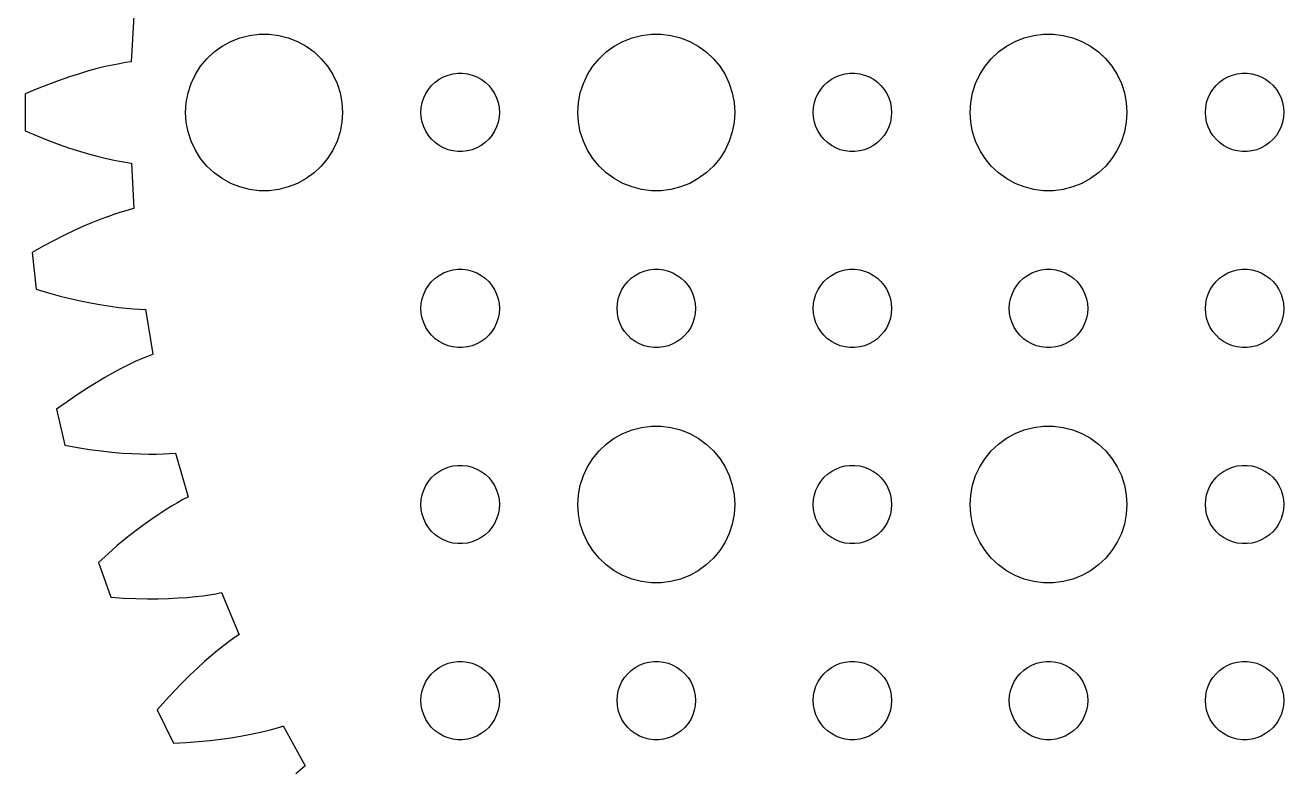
# Model space of a CAD drawing. Header units: metres. Extents: x -54 to 54, y 56 to 274.
# Drawn here: x -54.14 to -6, y 194.77 to 223.34 of the extents above; entities that cross this region are included whole.
import ezdxf

# ---------------------------------------------------------------- set-up
doc = ezdxf.new("R2010")
doc.units = ezdxf.units.M

msp = doc.modelspace()

# ---------------------------------------------------------------- linework, layer by layer
for p, q in [((-49.9756, 223.681), (-50.0776, 221.938)), ((-45.927, 222.853), (-45.5621, 222.947)), ((-45.5621, 222.947), (-45.1884, 222.994)), ((-45.1884, 222.994), (-44.8116, 222.994)), ((-44.8116, 222.994), (-44.4379, 222.947)), ((-44.4379, 222.947), (-44.0729, 222.853)), ((-30.927, 222.853), (-30.5621, 222.947)), ((-30.5621, 222.947), (-30.1884, 222.994)), ((-30.1884, 222.994), (-29.8116, 222.994)), ((-29.8116, 222.994), (-29.4379, 222.947)), ((-29.4379, 222.947), (-29.0729, 222.853)), ((-15.927, 222.853), (-15.5621, 222.947)), ((-15.5621, 222.947), (-15.1884, 222.994)), ((-15.1884, 222.994), (-14.8116, 222.994)), ((-14.8116, 222.994), (-14.4379, 222.947)), ((-14.4379, 222.947), (-14.0729, 222.853)), ((-46.9123, 222.312), (-46.6075, 222.533)), ((-46.6075, 222.533), (-46.2773, 222.714)), ((-46.2773, 222.714), (-45.927, 222.853)), ((-44.0729, 222.853), (-43.7227, 222.714)), ((-43.7227, 222.714), (-43.3925, 222.533)), ((-43.3925, 222.533), (-43.0877, 222.312)), ((-31.9123, 222.312), (-31.6075, 222.533)), ((-31.6075, 222.533), (-31.2773, 222.714)), ((-31.2773, 222.714), (-30.927, 222.853)), ((-29.0729, 222.853), (-28.7227, 222.714)), ((-28.7227, 222.714), (-28.3925, 222.533)), ((-28.3925, 222.533), (-28.0877, 222.312)), ((-16.9123, 222.312), (-16.6075, 222.533)), ((-16.6075, 222.533), (-16.2773, 222.714)), ((-16.2773, 222.714), (-15.927, 222.853)), ((-14.0729, 222.853), (-13.7227, 222.714)), ((-13.7227, 222.714), (-13.3925, 222.533)), ((-13.3925, 222.533), (-13.0877, 222.312)), ((-50.0875, 221.938), (-50.2991, 221.906)), ((-50.0776, 221.938), (-50.0875, 221.938)), ((-47.427, 221.763), (-47.1869, 222.054)), ((-47.1869, 222.054), (-46.9123, 222.312)), ((-43.0877, 222.312), (-42.8131, 222.054)), ((-42.8131, 222.054), (-42.5729, 221.763)), ((-32.427, 221.763), (-32.1869, 222.054)), ((-32.1869, 222.054), (-31.9123, 222.312)), ((-28.0877, 222.312), (-27.8131, 222.054)), ((-27.8131, 222.054), (-27.5729, 221.763)), ((-17.427, 221.763), (-17.1869, 222.054)), ((-17.1869, 222.054), (-16.9123, 222.312)), ((-13.0877, 222.312), (-12.8131, 222.054)), ((-12.8131, 222.054), (-12.5729, 221.763)), ((-52.0651, 221.482), (-52.4383, 221.362)), ((-51.7136, 221.585), (-52.0651, 221.482)), ((-51.3844, 221.674), (-51.7136, 221.585)), ((-51.0779, 221.75), (-51.3844, 221.674)), ((-50.7946, 221.813), (-51.0779, 221.75)), ((-50.5349, 221.864), (-50.7946, 221.813)), ((-50.2991, 221.906), (-50.5349, 221.864)), ((-47.7893, 221.104), (-47.6289, 221.445)), ((-47.6289, 221.445), (-47.427, 221.763)), ((-42.5729, 221.763), (-42.3711, 221.445)), ((-42.3711, 221.445), (-42.2107, 221.104)), ((-37.9635, 221.427), (-37.7811, 221.473)), ((-37.7811, 221.473), (-37.5942, 221.497)), ((-37.5942, 221.497), (-37.4058, 221.497)), ((-37.4058, 221.497), (-37.2189, 221.473)), ((-37.2189, 221.473), (-37.0365, 221.427)), ((-32.7893, 221.104), (-32.6289, 221.445)), ((-32.6289, 221.445), (-32.427, 221.763)), ((-27.5729, 221.763), (-27.3711, 221.445)), ((-27.3711, 221.445), (-27.2107, 221.104)), ((-22.9635, 221.427), (-22.7811, 221.473)), ((-22.7811, 221.473), (-22.5942, 221.497)), ((-22.5942, 221.497), (-22.4058, 221.497)), ((-22.4058, 221.497), (-22.2189, 221.473)), ((-22.2189, 221.473), (-22.0365, 221.427)), ((-17.7893, 221.104), (-17.6289, 221.445)), ((-17.6289, 221.445), (-17.427, 221.763)), ((-12.5729, 221.763), (-12.3711, 221.445)), ((-12.3711, 221.445), (-12.2107, 221.104)), ((-7.96352, 221.427), (-7.78107, 221.473)), ((-7.78107, 221.473), (-7.59418, 221.497)), ((-7.59418, 221.497), (-7.40581, 221.497)), ((-7.40581, 221.497), (-7.21892, 221.473)), ((-7.21892, 221.473), (-7.03647, 221.427)), ((-53.2478, 221.072), (-53.6829, 220.9)), ((-52.8327, 221.226), (-53.2478, 221.072)), ((-52.4383, 221.362), (-52.8327, 221.226)), ((-47.9057, 220.746), (-47.7893, 221.104)), ((-42.2107, 221.104), (-42.0942, 220.746)), ((-38.7135, 220.882), (-38.5934, 221.027)), ((-38.5934, 221.027), (-38.4561, 221.156)), ((-38.4561, 221.156), (-38.3037, 221.266)), ((-38.3037, 221.266), (-38.1387, 221.357)), ((-38.1387, 221.357), (-37.9635, 221.427)), ((-37.0365, 221.427), (-36.8613, 221.357)), ((-36.8613, 221.357), (-36.6963, 221.266)), ((-36.6963, 221.266), (-36.5439, 221.156)), ((-36.5439, 221.156), (-36.4065, 221.027)), ((-36.4065, 221.027), (-36.2865, 220.882)), ((-32.9057, 220.746), (-32.7893, 221.104)), ((-27.2107, 221.104), (-27.0942, 220.746)), ((-23.7135, 220.882), (-23.5934, 221.027)), ((-23.5934, 221.027), (-23.4561, 221.156)), ((-23.4561, 221.156), (-23.3037, 221.266)), ((-23.3037, 221.266), (-23.1387, 221.357)), ((-23.1387, 221.357), (-22.9635, 221.427)), ((-22.0365, 221.427), (-21.8613, 221.357)), ((-21.8613, 221.357), (-21.6963, 221.266)), ((-21.6963, 221.266), (-21.5439, 221.156)), ((-21.5439, 221.156), (-21.4065, 221.027)), ((-21.4065, 221.027), (-21.2865, 220.882)), ((-17.9057, 220.746), (-17.7893, 221.104)), ((-12.2107, 221.104), (-12.0942, 220.746)), ((-8.71352, 220.882), (-8.59344, 221.027)), ((-8.59344, 221.027), (-8.45613, 221.156)), ((-8.45613, 221.156), (-8.30373, 221.266)), ((-8.30373, 221.266), (-8.13866, 221.357)), ((-8.13866, 221.357), (-7.96352, 221.427)), ((-7.03647, 221.427), (-6.86133, 221.357)), ((-6.86133, 221.357), (-6.69626, 221.266)), ((-6.69626, 221.266), (-6.54385, 221.156)), ((-6.54385, 221.156), (-6.40654, 221.027)), ((-6.40654, 221.027), (-6.28647, 220.882)), ((-53.6829, 220.9), (-54.1374, 220.707)), ((-54.1374, 220.707), (-54.1374, 219.293)), ((-47.9763, 220.376), (-47.9057, 220.746)), ((-42.0942, 220.746), (-42.0237, 220.376)), ((-38.9529, 220.373), (-38.8947, 220.552)), ((-38.8947, 220.552), (-38.8145, 220.723)), ((-38.8145, 220.723), (-38.7135, 220.882)), ((-36.2865, 220.882), (-36.1855, 220.723)), ((-36.1855, 220.723), (-36.1053, 220.552)), ((-36.1053, 220.552), (-36.0471, 220.373)), ((-32.9763, 220.376), (-32.9057, 220.746)), ((-27.0942, 220.746), (-27.0237, 220.376)), ((-23.9529, 220.373), (-23.8947, 220.552)), ((-23.8947, 220.552), (-23.8145, 220.723)), ((-23.8145, 220.723), (-23.7135, 220.882)), ((-21.2865, 220.882), (-21.1855, 220.723)), ((-21.1855, 220.723), (-21.1053, 220.552)), ((-21.1053, 220.552), (-21.0471, 220.373)), ((-17.9763, 220.376), (-17.9057, 220.746)), ((-12.0942, 220.746), (-12.0237, 220.376)), ((-8.95287, 220.373), (-8.89465, 220.552)), ((-8.89465, 220.552), (-8.81445, 220.723)), ((-8.81445, 220.723), (-8.71352, 220.882)), ((-6.28647, 220.882), (-6.18553, 220.723)), ((-6.18553, 220.723), (-6.10533, 220.552)), ((-6.10533, 220.552), (-6.04712, 220.373)), ((-48, 220), (-47.9763, 220.376)), ((-47.9763, 219.624), (-48, 220)), ((-42.0237, 220.376), (-42, 220)), ((-42, 220), (-42.0237, 219.624)), ((-39, 220), (-38.9882, 220.188)), ((-38.9882, 219.812), (-39, 220)), ((-38.9882, 220.188), (-38.9529, 220.373)), ((-36.0471, 220.373), (-36.0118, 220.188)), ((-36.0118, 220.188), (-36, 220)), ((-36, 220), (-36.0118, 219.812)), ((-33, 220), (-32.9763, 220.376)), ((-32.9763, 219.624), (-33, 220)), ((-27.0237, 220.376), (-27, 220)), ((-27, 220), (-27.0237, 219.624)), ((-24, 220), (-23.9882, 220.188)), ((-23.9882, 219.812), (-24, 220)), ((-23.9882, 220.188), (-23.9529, 220.373)), ((-21.0471, 220.373), (-21.0118, 220.188)), ((-21.0118, 220.188), (-21, 220)), ((-21, 220), (-21.0118, 219.812)), ((-18, 220), (-17.9763, 220.376)), ((-17.9763, 219.624), (-18, 220)), ((-12.0237, 220.376), (-12, 220)), ((-12, 220), (-12.0237, 219.624)), ((-9, 220), (-8.98816, 220.188)), ((-8.98816, 219.812), (-9, 220)), ((-8.98816, 220.188), (-8.95287, 220.373)), ((-6.04712, 220.373), (-6.01183, 220.188)), ((-6.01183, 220.188), (-6, 220)), ((-6, 220), (-6.01183, 219.812)), ((-47.9057, 219.254), (-47.9763, 219.624)), ((-42.0237, 219.624), (-42.0942, 219.254)), ((-38.9529, 219.627), (-38.9882, 219.812)), ((-38.8947, 219.448), (-38.9529, 219.627)), ((-36.0471, 219.627), (-36.1053, 219.448)), ((-36.0118, 219.812), (-36.0471, 219.627)), ((-32.9057, 219.254), (-32.9763, 219.624)), ((-27.0237, 219.624), (-27.0942, 219.254)), ((-23.9529, 219.627), (-23.9882, 219.812)), ((-23.8947, 219.448), (-23.9529, 219.627)), ((-21.0471, 219.627), (-21.1053, 219.448)), ((-21.0118, 219.812), (-21.0471, 219.627)), ((-17.9057, 219.254), (-17.9763, 219.624)), ((-12.0237, 219.624), (-12.0942, 219.254)), ((-8.95287, 219.627), (-8.98816, 219.812)), ((-8.89465, 219.448), (-8.95287, 219.627)), ((-6.04712, 219.627), (-6.10533, 219.448)), ((-6.01183, 219.812), (-6.04712, 219.627)), ((-54.1374, 219.293), (-53.6829, 219.1)), ((-53.6829, 219.1), (-53.2478, 218.928)), ((-47.7893, 218.896), (-47.9057, 219.254)), ((-42.0942, 219.254), (-42.2107, 218.896)), ((-38.8145, 219.277), (-38.8947, 219.448)), ((-38.7135, 219.118), (-38.8145, 219.277)), ((-38.5934, 218.973), (-38.7135, 219.118)), ((-36.2865, 219.118), (-36.4065, 218.973)), ((-36.1855, 219.277), (-36.2865, 219.118)), ((-36.1053, 219.448), (-36.1855, 219.277)), ((-32.7893, 218.896), (-32.9057, 219.254)), ((-27.0942, 219.254), (-27.2107, 218.896)), ((-23.8145, 219.277), (-23.8947, 219.448)), ((-23.7135, 219.118), (-23.8145, 219.277)), ((-23.5934, 218.973), (-23.7135, 219.118)), ((-21.2865, 219.118), (-21.4065, 218.973)), ((-21.1855, 219.277), (-21.2865, 219.118)), ((-21.1053, 219.448), (-21.1855, 219.277)), ((-17.7893, 218.896), (-17.9057, 219.254)), ((-12.0942, 219.254), (-12.2107, 218.896)), ((-8.81445, 219.277), (-8.89465, 219.448)), ((-8.71352, 219.118), (-8.81445, 219.277)), ((-8.59344, 218.973), (-8.71352, 219.118)), ((-6.28647, 219.118), (-6.40654, 218.973)), ((-6.18553, 219.277), (-6.28647, 219.118)), ((-6.10533, 219.448), (-6.18553, 219.277)), ((-53.2478, 218.928), (-52.8327, 218.774)), ((-52.8327, 218.774), (-52.4383, 218.638)), ((-52.4383, 218.638), (-52.0651, 218.518)), ((-47.6289, 218.555), (-47.7893, 218.896)), ((-47.427, 218.237), (-47.6289, 218.555)), ((-42.3711, 218.555), (-42.5729, 218.237)), ((-42.2107, 218.896), (-42.3711, 218.555)), ((-38.4561, 218.844), (-38.5934, 218.973)), ((-38.3037, 218.734), (-38.4561, 218.844)), ((-38.1387, 218.643), (-38.3037, 218.734)), ((-37.9635, 218.573), (-38.1387, 218.643)), ((-37.7811, 218.527), (-37.9635, 218.573)), ((-37.0365, 218.573), (-37.2189, 218.527)), ((-36.8613, 218.643), (-37.0365, 218.573)), ((-36.6963, 218.734), (-36.8613, 218.643)), ((-36.5439, 218.844), (-36.6963, 218.734)), ((-36.4065, 218.973), (-36.5439, 218.844)), ((-32.6289, 218.555), (-32.7893, 218.896)), ((-32.427, 218.237), (-32.6289, 218.555)), ((-27.3711, 218.555), (-27.5729, 218.237)), ((-27.2107, 218.896), (-27.3711, 218.555)), ((-23.4561, 218.844), (-23.5934, 218.973)), ((-23.3037, 218.734), (-23.4561, 218.844)), ((-23.1387, 218.643), (-23.3037, 218.734)), ((-22.9635, 218.573), (-23.1387, 218.643)), ((-22.7811, 218.527), (-22.9635, 218.573)), ((-22.0365, 218.573), (-22.2189, 218.527)), ((-21.8613, 218.643), (-22.0365, 218.573)), ((-21.6963, 218.734), (-21.8613, 218.643)), ((-21.5439, 218.844), (-21.6963, 218.734)), ((-21.4065, 218.973), (-21.5439, 218.844)), ((-17.6289, 218.555), (-17.7893, 218.896)), ((-17.427, 218.237), (-17.6289, 218.555)), ((-12.3711, 218.555), (-12.5729, 218.237)), ((-12.2107, 218.896), (-12.3711, 218.555)), ((-8.45613, 218.844), (-8.59344, 218.973)), ((-8.30373, 218.734), (-8.45613, 218.844)), ((-8.13866, 218.643), (-8.30373, 218.734)), ((-7.96352, 218.573), (-8.13866, 218.643)), ((-7.78107, 218.527), (-7.96352, 218.573)), ((-7.03647, 218.573), (-7.21892, 218.527)), ((-6.86133, 218.643), (-7.03647, 218.573)), ((-6.69626, 218.734), (-6.86133, 218.643)), ((-6.54385, 218.844), (-6.69626, 218.734)), ((-6.40654, 218.973), (-6.54385, 218.844)), ((-52.0651, 218.518), (-51.7136, 218.415)), ((-51.7136, 218.415), (-51.3844, 218.326)), ((-51.3844, 218.326), (-51.0779, 218.25)), ((-51.0779, 218.25), (-50.7946, 218.187)), ((-50.7946, 218.187), (-50.5349, 218.136)), ((-50.5349, 218.136), (-50.2991, 218.094)), ((-50.2991, 218.094), (-50.0875, 218.062)), ((-50.0875, 218.062), (-50.0735, 218.063)), ((-50.0735, 218.063), (-49.9797, 216.318)), ((-47.1869, 217.946), (-47.427, 218.237)), ((-42.5729, 218.237), (-42.8131, 217.946)), ((-37.5942, 218.503), (-37.7811, 218.527)), ((-37.4058, 218.503), (-37.5942, 218.503)), ((-37.2189, 218.527), (-37.4058, 218.503)), ((-32.1869, 217.946), (-32.427, 218.237)), ((-27.5729, 218.237), (-27.8131, 217.946)), ((-22.5942, 218.503), (-22.7811, 218.527)), ((-22.4058, 218.503), (-22.5942, 218.503)), ((-22.2189, 218.527), (-22.4058, 218.503)), ((-17.1869, 217.946), (-17.427, 218.237)), ((-12.5729, 218.237), (-12.8131, 217.946)), ((-7.59418, 218.503), (-7.78107, 218.527)), ((-7.40581, 218.503), (-7.59418, 218.503)), ((-7.21892, 218.527), (-7.40581, 218.503)), ((-46.9123, 217.688), (-47.1869, 217.946)), ((-46.6075, 217.467), (-46.9123, 217.688)), ((-43.0877, 217.688), (-43.3925, 217.467)), ((-42.8131, 217.946), (-43.0877, 217.688)), ((-31.9123, 217.688), (-32.1869, 217.946)), ((-31.6075, 217.467), (-31.9123, 217.688)), ((-28.0877, 217.688), (-28.3925, 217.467)), ((-27.8131, 217.946), (-28.0877, 217.688)), ((-16.9123, 217.688), (-17.1869, 217.946)), ((-16.6075, 217.467), (-16.9123, 217.688)), ((-13.0877, 217.688), (-13.3925, 217.467)), ((-12.8131, 217.946), (-13.0877, 217.688)), ((-46.2773, 217.286), (-46.6075, 217.467)), ((-45.927, 217.147), (-46.2773, 217.286)), ((-45.5621, 217.053), (-45.927, 217.147)), ((-44.0729, 217.147), (-44.4379, 217.053)), ((-43.7227, 217.286), (-44.0729, 217.147)), ((-43.3925, 217.467), (-43.7227, 217.286)), ((-31.2773, 217.286), (-31.6075, 217.467)), ((-30.927, 217.147), (-31.2773, 217.286)), ((-30.5621, 217.053), (-30.927, 217.147)), ((-29.0729, 217.147), (-29.4379, 217.053)), ((-28.7227, 217.286), (-29.0729, 217.147)), ((-28.3925, 217.467), (-28.7227, 217.286)), ((-16.2773, 217.286), (-16.6075, 217.467)), ((-15.927, 217.147), (-16.2773, 217.286)), ((-15.5621, 217.053), (-15.927, 217.147)), ((-14.0729, 217.147), (-14.4379, 217.053)), ((-13.7227, 217.286), (-14.0729, 217.147)), ((-13.3925, 217.467), (-13.7227, 217.286)), ((-45.1884, 217.006), (-45.5621, 217.053)), ((-44.8116, 217.006), (-45.1884, 217.006)), ((-44.4379, 217.053), (-44.8116, 217.006)), ((-30.1884, 217.006), (-30.5621, 217.053)), ((-29.8116, 217.006), (-30.1884, 217.006)), ((-29.4379, 217.053), (-29.8116, 217.006)), ((-15.1884, 217.006), (-15.5621, 217.053)), ((-14.8116, 217.006), (-15.1884, 217.006)), ((-14.4379, 217.053), (-14.8116, 217.006)), ((-50.4259, 216.195), (-50.6782, 216.114)), ((-50.1962, 216.262), (-50.4259, 216.195)), ((-49.9895, 216.318), (-50.1962, 216.262)), ((-49.9797, 216.318), (-49.9895, 216.318)), ((-51.5659, 215.785), (-51.9036, 215.643)), ((-51.2488, 215.911), (-51.5659, 215.785)), ((-50.9527, 216.02), (-51.2488, 215.911)), ((-50.6782, 216.114), (-50.9527, 216.02)), ((-52.6378, 215.303), (-53.0331, 215.104)), ((-52.2611, 215.482), (-52.6378, 215.303)), ((-51.9036, 215.643), (-52.2611, 215.482)), ((-53.4461, 214.884), (-53.8762, 214.642)), ((-53.0331, 215.104), (-53.4461, 214.884)), ((-53.8762, 214.642), (-53.7177, 213.236)), ((-38.4561, 213.656), (-38.3037, 213.766)), ((-38.3037, 213.766), (-38.1387, 213.857)), ((-38.1387, 213.857), (-37.9635, 213.927)), ((-37.9635, 213.927), (-37.7811, 213.973)), ((-37.7811, 213.973), (-37.5942, 213.997)), ((-37.5942, 213.997), (-37.4058, 213.997)), ((-37.4058, 213.997), (-37.2189, 213.973)), ((-37.2189, 213.973), (-37.0365, 213.927)), ((-37.0365, 213.927), (-36.8613, 213.857)), ((-36.8613, 213.857), (-36.6963, 213.766)), ((-36.6963, 213.766), (-36.5439, 213.656)), ((-30.9561, 213.656), (-30.8037, 213.766)), ((-30.8037, 213.766), (-30.6387, 213.857)), ((-30.6387, 213.857), (-30.4635, 213.927)), ((-30.4635, 213.927), (-30.2811, 213.973)), ((-30.2811, 213.973), (-30.0942, 213.997)), ((-30.0942, 213.997), (-29.9058, 213.997)), ((-29.9058, 213.997), (-29.7189, 213.973)), ((-29.7189, 213.973), (-29.5365, 213.927)), ((-29.5365, 213.927), (-29.3613, 213.857)), ((-29.3613, 213.857), (-29.1963, 213.766)), ((-29.1963, 213.766), (-29.0439, 213.656)), ((-23.4561, 213.656), (-23.3037, 213.766)), ((-23.3037, 213.766), (-23.1387, 213.857)), ((-23.1387, 213.857), (-22.9635, 213.927)), ((-22.9635, 213.927), (-22.7811, 213.973)), ((-22.7811, 213.973), (-22.5942, 213.997)), ((-22.5942, 213.997), (-22.4058, 213.997)), ((-22.4058, 213.997), (-22.2189, 213.973)), ((-22.2189, 213.973), (-22.0365, 213.927)), ((-22.0365, 213.927), (-21.8613, 213.857)), ((-21.8613, 213.857), (-21.6963, 213.766)), ((-21.6963, 213.766), (-21.5439, 213.656)), ((-15.9561, 213.656), (-15.8037, 213.766)), ((-15.8037, 213.766), (-15.6387, 213.857)), ((-15.6387, 213.857), (-15.4635, 213.927)), ((-15.4635, 213.927), (-15.2811, 213.973)), ((-15.2811, 213.973), (-15.0942, 213.997)), ((-15.0942, 213.997), (-14.9058, 213.997)), ((-14.9058, 213.997), (-14.7189, 213.973)), ((-14.7189, 213.973), (-14.5365, 213.927)), ((-14.5365, 213.927), (-14.3613, 213.857)), ((-14.3613, 213.857), (-14.1963, 213.766)), ((-14.1963, 213.766), (-14.0439, 213.656)), ((-8.45613, 213.656), (-8.30373, 213.766)), ((-8.30373, 213.766), (-8.13866, 213.857)), ((-8.13866, 213.857), (-7.96352, 213.927)), ((-7.96352, 213.927), (-7.78107, 213.973)), ((-7.78107, 213.973), (-7.59418, 213.997)), ((-7.59418, 213.997), (-7.40581, 213.997)), ((-7.40581, 213.997), (-7.21892, 213.973)), ((-7.21892, 213.973), (-7.03647, 213.927)), ((-7.03647, 213.927), (-6.86133, 213.857)), ((-6.86133, 213.857), (-6.69626, 213.766)), ((-6.69626, 213.766), (-6.54385, 213.656)), ((-38.8145, 213.223), (-38.7135, 213.382)), ((-38.7135, 213.382), (-38.5934, 213.527)), ((-38.5934, 213.527), (-38.4561, 213.656)), ((-36.5439, 213.656), (-36.4065, 213.527)), ((-36.4065, 213.527), (-36.2865, 213.382)), ((-36.2865, 213.382), (-36.1855, 213.223)), ((-31.3145, 213.223), (-31.2135, 213.382)), ((-31.2135, 213.382), (-31.0934, 213.527)), ((-31.0934, 213.527), (-30.9561, 213.656)), ((-29.0439, 213.656), (-28.9065, 213.527)), ((-28.9065, 213.527), (-28.7865, 213.382)), ((-28.7865, 213.382), (-28.6855, 213.223)), ((-23.8145, 213.223), (-23.7135, 213.382)), ((-23.7135, 213.382), (-23.5934, 213.527)), ((-23.5934, 213.527), (-23.4561, 213.656)), ((-21.5439, 213.656), (-21.4065, 213.527)), ((-21.4065, 213.527), (-21.2865, 213.382)), ((-21.2865, 213.382), (-21.1855, 213.223)), ((-16.3145, 213.223), (-16.2135, 213.382)), ((-16.2135, 213.382), (-16.0934, 213.527)), ((-16.0934, 213.527), (-15.9561, 213.656)), ((-14.0439, 213.656), (-13.9065, 213.527)), ((-13.9065, 213.527), (-13.7865, 213.382)), ((-13.7865, 213.382), (-13.6855, 213.223)), ((-8.81445, 213.223), (-8.71352, 213.382)), ((-8.71352, 213.382), (-8.59344, 213.527)), ((-8.59344, 213.527), (-8.45613, 213.656)), ((-6.54385, 213.656), (-6.40654, 213.527)), ((-6.40654, 213.527), (-6.28647, 213.382)), ((-6.28647, 213.382), (-6.18553, 213.223)), ((-53.7177, 213.236), (-53.2446, 213.095)), ((-53.2446, 213.095), (-52.7929, 212.973)), ((-52.7929, 212.973), (-52.3632, 212.866)), ((-52.3632, 212.866), (-51.9561, 212.775)), ((-51.9561, 212.775), (-51.5718, 212.698)), ((-38.9882, 212.688), (-38.9529, 212.873)), ((-38.9529, 212.873), (-38.8947, 213.052)), ((-38.8947, 213.052), (-38.8145, 213.223)), ((-36.1855, 213.223), (-36.1053, 213.052)), ((-36.1053, 213.052), (-36.0471, 212.873)), ((-36.0471, 212.873), (-36.0118, 212.688)), ((-31.4882, 212.688), (-31.4529, 212.873)), ((-31.4529, 212.873), (-31.3947, 213.052)), ((-31.3947, 213.052), (-31.3145, 213.223)), ((-28.6855, 213.223), (-28.6053, 213.052)), ((-28.6053, 213.052), (-28.5471, 212.873)), ((-28.5471, 212.873), (-28.5118, 212.688)), ((-23.9882, 212.688), (-23.9529, 212.873)), ((-23.9529, 212.873), (-23.8947, 213.052)), ((-23.8947, 213.052), (-23.8145, 213.223)), ((-21.1855, 213.223), (-21.1053, 213.052)), ((-21.1053, 213.052), (-21.0471, 212.873)), ((-21.0471, 212.873), (-21.0118, 212.688)), ((-16.4882, 212.688), (-16.4529, 212.873)), ((-16.4529, 212.873), (-16.3947, 213.052)), ((-16.3947, 213.052), (-16.3145, 213.223)), ((-13.6855, 213.223), (-13.6053, 213.052)), ((-13.6053, 213.052), (-13.5471, 212.873)), ((-13.5471, 212.873), (-13.5118, 212.688)), ((-8.98816, 212.688), (-8.95287, 212.873)), ((-8.95287, 212.873), (-8.89465, 213.052)), ((-8.89465, 213.052), (-8.81445, 213.223)), ((-6.18553, 213.223), (-6.10533, 213.052)), ((-6.10533, 213.052), (-6.04712, 212.873)), ((-6.04712, 212.873), (-6.01183, 212.688)), ((-51.5718, 212.698), (-51.2109, 212.635)), ((-51.2109, 212.635), (-50.8738, 212.583)), ((-50.8738, 212.583), (-50.5608, 212.542)), ((-50.5608, 212.542), (-50.2723, 212.511)), ((-50.2723, 212.511), (-50.0084, 212.489)), ((-50.0084, 212.489), (-49.7694, 212.474)), ((-49.7694, 212.474), (-49.5556, 212.466)), ((-49.5556, 212.466), (-49.5417, 212.468)), ((-49.5417, 212.468), (-49.2532, 210.746)), ((-39, 212.5), (-38.9882, 212.688)), ((-38.9882, 212.312), (-39, 212.5)), ((-38.9529, 212.127), (-38.9882, 212.312)), ((-36.0118, 212.312), (-36.0471, 212.127)), ((-36.0118, 212.688), (-36, 212.5)), ((-36, 212.5), (-36.0118, 212.312)), ((-31.5, 212.5), (-31.4882, 212.688)), ((-31.4882, 212.312), (-31.5, 212.5)), ((-31.4529, 212.127), (-31.4882, 212.312)), ((-28.5118, 212.312), (-28.5471, 212.127)), ((-28.5118, 212.688), (-28.5, 212.5)), ((-28.5, 212.5), (-28.5118, 212.312)), ((-24, 212.5), (-23.9882, 212.688)), ((-23.9882, 212.312), (-24, 212.5)), ((-23.9529, 212.127), (-23.9882, 212.312)), ((-21.0118, 212.312), (-21.0471, 212.127)), ((-21.0118, 212.688), (-21, 212.5)), ((-21, 212.5), (-21.0118, 212.312)), ((-16.5, 212.5), (-16.4882, 212.688)), ((-16.4882, 212.312), (-16.5, 212.5)), ((-16.4529, 212.127), (-16.4882, 212.312)), ((-13.5118, 212.312), (-13.5471, 212.127)), ((-13.5118, 212.688), (-13.5, 212.5)), ((-13.5, 212.5), (-13.5118, 212.312)), ((-9, 212.5), (-8.98816, 212.688)), ((-8.98816, 212.312), (-9, 212.5)), ((-8.95287, 212.127), (-8.98816, 212.312)), ((-6.01183, 212.312), (-6.04712, 212.127)), ((-6.01183, 212.688), (-6, 212.5)), ((-6, 212.5), (-6.01183, 212.312)), ((-38.8947, 211.948), (-38.9529, 212.127)), ((-38.8145, 211.777), (-38.8947, 211.948)), ((-36.1053, 211.948), (-36.1855, 211.777)), ((-36.0471, 212.127), (-36.1053, 211.948)), ((-31.3947, 211.948), (-31.4529, 212.127)), ((-31.3145, 211.777), (-31.3947, 211.948)), ((-28.6053, 211.948), (-28.6855, 211.777)), ((-28.5471, 212.127), (-28.6053, 211.948)), ((-23.8947, 211.948), (-23.9529, 212.127)), ((-23.8145, 211.777), (-23.8947, 211.948)), ((-21.1053, 211.948), (-21.1855, 211.777)), ((-21.0471, 212.127), (-21.1053, 211.948)), ((-16.3947, 211.948), (-16.4529, 212.127)), ((-16.3145, 211.777), (-16.3947, 211.948)), ((-13.6053, 211.948), (-13.6855, 211.777)), ((-13.5471, 212.127), (-13.6053, 211.948)), ((-8.89465, 211.948), (-8.95287, 212.127)), ((-8.81445, 211.777), (-8.89465, 211.948)), ((-6.10533, 211.948), (-6.18553, 211.777)), ((-6.04712, 212.127), (-6.10533, 211.948)), ((-38.7135, 211.618), (-38.8145, 211.777)), ((-38.5934, 211.473), (-38.7135, 211.618)), ((-38.4561, 211.344), (-38.5934, 211.473)), ((-38.3037, 211.234), (-38.4561, 211.344)), ((-36.5439, 211.344), (-36.6963, 211.234)), ((-36.4065, 211.473), (-36.5439, 211.344)), ((-36.2865, 211.618), (-36.4065, 211.473)), ((-36.1855, 211.777), (-36.2865, 211.618)), ((-31.2135, 211.618), (-31.3145, 211.777)), ((-31.0934, 211.473), (-31.2135, 211.618)), ((-30.9561, 211.344), (-31.0934, 211.473)), ((-30.8037, 211.234), (-30.9561, 211.344)), ((-29.0439, 211.344), (-29.1963, 211.234)), ((-28.9065, 211.473), (-29.0439, 211.344)), ((-28.7865, 211.618), (-28.9065, 211.473)), ((-28.6855, 211.777), (-28.7865, 211.618)), ((-23.7135, 211.618), (-23.8145, 211.777)), ((-23.5934, 211.473), (-23.7135, 211.618)), ((-23.4561, 211.344), (-23.5934, 211.473)), ((-23.3037, 211.234), (-23.4561, 211.344)), ((-21.5439, 211.344), (-21.6963, 211.234)), ((-21.4065, 211.473), (-21.5439, 211.344)), ((-21.2865, 211.618), (-21.4065, 211.473)), ((-21.1855, 211.777), (-21.2865, 211.618)), ((-16.2135, 211.618), (-16.3145, 211.777)), ((-16.0934, 211.473), (-16.2135, 211.618)), ((-15.9561, 211.344), (-16.0934, 211.473)), ((-15.8037, 211.234), (-15.9561, 211.344)), ((-14.0439, 211.344), (-14.1963, 211.234)), ((-13.9065, 211.473), (-14.0439, 211.344)), ((-13.7865, 211.618), (-13.9065, 211.473)), ((-13.6855, 211.777), (-13.7865, 211.618)), ((-8.71352, 211.618), (-8.81445, 211.777)), ((-8.59344, 211.473), (-8.71352, 211.618)), ((-8.45613, 211.344), (-8.59344, 211.473)), ((-8.30373, 211.234), (-8.45613, 211.344)), ((-6.54385, 211.344), (-6.69626, 211.234)), ((-6.40654, 211.473), (-6.54385, 211.344)), ((-6.28647, 211.618), (-6.40654, 211.473)), ((-6.18553, 211.777), (-6.28647, 211.618)), ((-38.1387, 211.143), (-38.3037, 211.234)), ((-37.9635, 211.073), (-38.1387, 211.143)), ((-37.7811, 211.027), (-37.9635, 211.073)), ((-37.5942, 211.003), (-37.7811, 211.027)), ((-37.4058, 211.003), (-37.5942, 211.003)), ((-37.2189, 211.027), (-37.4058, 211.003)), ((-37.0365, 211.073), (-37.2189, 211.027)), ((-36.8613, 211.143), (-37.0365, 211.073)), ((-36.6963, 211.234), (-36.8613, 211.143)), ((-30.6387, 211.143), (-30.8037, 211.234)), ((-30.4635, 211.073), (-30.6387, 211.143)), ((-30.2811, 211.027), (-30.4635, 211.073)), ((-30.0942, 211.003), (-30.2811, 211.027)), ((-29.9058, 211.003), (-30.0942, 211.003)), ((-29.7189, 211.027), (-29.9058, 211.003)), ((-29.5365, 211.073), (-29.7189, 211.027)), ((-29.3613, 211.143), (-29.5365, 211.073)), ((-29.1963, 211.234), (-29.3613, 211.143)), ((-23.1387, 211.143), (-23.3037, 211.234)), ((-22.9635, 211.073), (-23.1387, 211.143)), ((-22.7811, 211.027), (-22.9635, 211.073)), ((-22.5942, 211.003), (-22.7811, 211.027)), ((-22.4058, 211.003), (-22.5942, 211.003)), ((-22.2189, 211.027), (-22.4058, 211.003)), ((-22.0365, 211.073), (-22.2189, 211.027)), ((-21.8613, 211.143), (-22.0365, 211.073)), ((-21.6963, 211.234), (-21.8613, 211.143)), ((-15.6387, 211.143), (-15.8037, 211.234)), ((-15.4635, 211.073), (-15.6387, 211.143)), ((-15.2811, 211.027), (-15.4635, 211.073)), ((-15.0942, 211.003), (-15.2811, 211.027)), ((-14.9058, 211.003), (-15.0942, 211.003)), ((-14.7189, 211.027), (-14.9058, 211.003)), ((-14.5365, 211.073), (-14.7189, 211.027)), ((-14.3613, 211.143), (-14.5365, 211.073)), ((-14.1963, 211.234), (-14.3613, 211.143)), ((-8.13866, 211.143), (-8.30373, 211.234)), ((-7.96352, 211.073), (-8.13866, 211.143)), ((-7.78107, 211.027), (-7.96352, 211.073)), ((-7.59418, 211.003), (-7.78107, 211.027)), ((-7.40581, 211.003), (-7.59418, 211.003)), ((-7.21892, 211.027), (-7.40581, 211.003)), ((-7.03647, 211.073), (-7.21892, 211.027)), ((-6.86133, 211.143), (-7.03647, 211.073)), ((-6.69626, 211.234), (-6.86133, 211.143)), ((-49.9245, 210.465), (-50.1867, 210.34)), ((-49.6828, 210.573), (-49.9245, 210.465)), ((-49.4621, 210.665), (-49.6828, 210.573)), ((-49.2629, 210.744), (-49.4621, 210.665)), ((-49.2532, 210.746), (-49.2629, 210.744)), ((-50.7698, 210.038), (-51.0894, 209.859)), ((-50.4687, 210.198), (-50.7698, 210.038)), ((-50.1867, 210.34), (-50.4687, 210.198)), ((-51.7809, 209.439), (-52.1514, 209.197)), ((-51.4267, 209.66), (-51.7809, 209.439)), ((-51.0894, 209.859), (-51.4267, 209.66)), ((-52.5372, 208.932), (-52.9374, 208.643)), ((-52.1514, 209.197), (-52.5372, 208.932)), ((-52.9374, 208.643), (-52.6226, 207.264)), ((-30.5621, 207.947), (-30.1884, 207.994)), ((-30.1884, 207.994), (-29.8116, 207.994)), ((-29.8116, 207.994), (-29.4379, 207.947)), ((-15.5621, 207.947), (-15.1884, 207.994)), ((-15.1884, 207.994), (-14.8116, 207.994)), ((-14.8116, 207.994), (-14.4379, 207.947)), ((-31.9123, 207.312), (-31.6075, 207.533)), ((-31.6075, 207.533), (-31.2773, 207.714)), ((-31.2773, 207.714), (-30.927, 207.853)), ((-30.927, 207.853), (-30.5621, 207.947)), ((-29.4379, 207.947), (-29.0729, 207.853)), ((-29.0729, 207.853), (-28.7227, 207.714)), ((-28.7227, 207.714), (-28.3925, 207.533)), ((-28.3925, 207.533), (-28.0877, 207.312)), ((-16.9123, 207.312), (-16.6075, 207.533)), ((-16.6075, 207.533), (-16.2773, 207.714)), ((-16.2773, 207.714), (-15.927, 207.853)), ((-15.927, 207.853), (-15.5621, 207.947)), ((-14.4379, 207.947), (-14.0729, 207.853)), ((-14.0729, 207.853), (-13.7227, 207.714)), ((-13.7227, 207.714), (-13.3925, 207.533)), ((-13.3925, 207.533), (-13.0877, 207.312)), ((-52.6226, 207.264), (-52.1367, 207.177)), ((-52.1367, 207.177), (-51.6741, 207.106)), ((-51.6741, 207.106), (-51.2352, 207.048)), ((-51.2352, 207.048), (-50.8204, 207.003)), ((-50.8204, 207.003), (-50.43, 206.97)), ((-32.427, 206.763), (-32.1869, 207.054)), ((-32.1869, 207.054), (-31.9123, 207.312)), ((-28.0877, 207.312), (-27.8131, 207.054)), ((-27.8131, 207.054), (-27.5729, 206.763)), ((-17.427, 206.763), (-17.1869, 207.054)), ((-17.1869, 207.054), (-16.9123, 207.312)), ((-13.0877, 207.312), (-12.8131, 207.054)), ((-12.8131, 207.054), (-12.5729, 206.763)), ((-50.43, 206.97), (-50.0643, 206.947)), ((-50.0643, 206.947), (-49.7235, 206.933)), ((-49.7235, 206.933), (-49.4079, 206.928)), ((-49.4079, 206.928), (-49.1177, 206.93)), ((-49.1177, 206.93), (-48.853, 206.937)), ((-48.853, 206.937), (-48.6139, 206.949)), ((-48.6139, 206.949), (-48.4005, 206.965)), ((-48.4005, 206.965), (-48.3869, 206.969)), ((-48.3869, 206.969), (-47.9074, 205.289)), ((-32.6289, 206.445), (-32.427, 206.763)), ((-27.5729, 206.763), (-27.3711, 206.445)), ((-17.6289, 206.445), (-17.427, 206.763)), ((-12.5729, 206.763), (-12.3711, 206.445)), ((-38.5934, 206.027), (-38.4561, 206.156)), ((-38.4561, 206.156), (-38.3037, 206.266)), ((-38.3037, 206.266), (-38.1387, 206.357)), ((-38.1387, 206.357), (-37.9635, 206.427)), ((-37.9635, 206.427), (-37.7811, 206.473)), ((-37.7811, 206.473), (-37.5942, 206.497)), ((-37.5942, 206.497), (-37.4058, 206.497)), ((-37.4058, 206.497), (-37.2189, 206.473)), ((-37.2189, 206.473), (-37.0365, 206.427)), ((-37.0365, 206.427), (-36.8613, 206.357)), ((-36.8613, 206.357), (-36.6963, 206.266)), ((-36.6963, 206.266), (-36.5439, 206.156)), ((-36.5439, 206.156), (-36.4065, 206.027)), ((-32.9057, 205.746), (-32.7893, 206.104)), ((-32.7893, 206.104), (-32.6289, 206.445)), ((-27.3711, 206.445), (-27.2107, 206.104)), ((-27.2107, 206.104), (-27.0942, 205.746)), ((-23.5934, 206.027), (-23.4561, 206.156)), ((-23.4561, 206.156), (-23.3037, 206.266)), ((-23.3037, 206.266), (-23.1387, 206.357)), ((-23.1387, 206.357), (-22.9635, 206.427)), ((-22.9635, 206.427), (-22.7811, 206.473)), ((-22.7811, 206.473), (-22.5942, 206.497)), ((-22.5942, 206.497), (-22.4058, 206.497)), ((-22.4058, 206.497), (-22.2189, 206.473)), ((-22.2189, 206.473), (-22.0365, 206.427)), ((-22.0365, 206.427), (-21.8613, 206.357)), ((-21.8613, 206.357), (-21.6963, 206.266)), ((-21.6963, 206.266), (-21.5439, 206.156)), ((-21.5439, 206.156), (-21.4065, 206.027)), ((-17.9057, 205.746), (-17.7893, 206.104)), ((-17.7893, 206.104), (-17.6289, 206.445)), ((-12.3711, 206.445), (-12.2107, 206.104)), ((-12.2107, 206.104), (-12.0942, 205.746)), ((-8.59344, 206.027), (-8.45613, 206.156)), ((-8.45613, 206.156), (-8.30373, 206.266)), ((-8.30373, 206.266), (-8.13866, 206.357)), ((-8.13866, 206.357), (-7.96352, 206.427)), ((-7.96352, 206.427), (-7.78107, 206.473)), ((-7.78107, 206.473), (-7.59418, 206.497)), ((-7.59418, 206.497), (-7.40581, 206.497)), ((-7.40581, 206.497), (-7.21892, 206.473)), ((-7.21892, 206.473), (-7.03647, 206.427)), ((-7.03647, 206.427), (-6.86133, 206.357)), ((-6.86133, 206.357), (-6.69626, 206.266)), ((-6.69626, 206.266), (-6.54385, 206.156)), ((-6.54385, 206.156), (-6.40654, 206.027)), ((-38.9529, 205.373), (-38.8947, 205.552)), ((-38.8947, 205.552), (-38.8145, 205.723)), ((-38.8145, 205.723), (-38.7135, 205.882)), ((-38.7135, 205.882), (-38.5934, 206.027)), ((-36.4065, 206.027), (-36.2865, 205.882)), ((-36.2865, 205.882), (-36.1855, 205.723)), ((-36.1855, 205.723), (-36.1053, 205.552)), ((-36.1053, 205.552), (-36.0471, 205.373)), ((-32.9763, 205.376), (-32.9057, 205.746)), ((-27.0942, 205.746), (-27.0237, 205.376)), ((-23.9529, 205.373), (-23.8947, 205.552)), ((-23.8947, 205.552), (-23.8145, 205.723)), ((-23.8145, 205.723), (-23.7135, 205.882)), ((-23.7135, 205.882), (-23.5934, 206.027)), ((-21.4065, 206.027), (-21.2865, 205.882)), ((-21.2865, 205.882), (-21.1855, 205.723)), ((-21.1855, 205.723), (-21.1053, 205.552)), ((-21.1053, 205.552), (-21.0471, 205.373)), ((-17.9763, 205.376), (-17.9057, 205.746)), ((-12.0942, 205.746), (-12.0237, 205.376)), ((-8.95287, 205.373), (-8.89465, 205.552)), ((-8.89465, 205.552), (-8.81445, 205.723)), ((-8.81445, 205.723), (-8.71352, 205.882)), ((-8.71352, 205.882), (-8.59344, 206.027)), ((-6.40654, 206.027), (-6.28647, 205.882)), ((-6.28647, 205.882), (-6.18553, 205.723)), ((-6.18553, 205.723), (-6.10533, 205.552)), ((-6.10533, 205.552), (-6.04712, 205.373)), ((-48.3148, 205.069), (-48.543, 204.935)), ((-48.1059, 205.186), (-48.3148, 205.069)), ((-47.9168, 205.286), (-48.1059, 205.186)), ((-47.9074, 205.289), (-47.9168, 205.286)), ((-39, 205), (-38.9882, 205.188)), ((-38.9882, 205.188), (-38.9529, 205.373)), ((-36.0471, 205.373), (-36.0118, 205.188)), ((-36.0118, 205.188), (-36, 205)), ((-33, 205), (-32.9763, 205.376)), ((-27.0237, 205.376), (-27, 205)), ((-24, 205), (-23.9882, 205.188)), ((-23.9882, 205.188), (-23.9529, 205.373)), ((-21.0471, 205.373), (-21.0118, 205.188)), ((-21.0118, 205.188), (-21, 205)), ((-18, 205), (-17.9763, 205.376)), ((-12.0237, 205.376), (-12, 205)), ((-9, 205), (-8.98816, 205.188)), ((-8.98816, 205.188), (-8.95287, 205.373)), ((-6.04712, 205.373), (-6.01183, 205.188)), ((-6.01183, 205.188), (-6, 205)), ((-49.0539, 204.609), (-49.3352, 204.416)), ((-48.7896, 204.782), (-49.0539, 204.609)), ((-48.543, 204.935), (-48.7896, 204.782)), ((-38.9882, 204.812), (-39, 205)), ((-38.9529, 204.627), (-38.9882, 204.812)), ((-38.8947, 204.448), (-38.9529, 204.627)), ((-36.0471, 204.627), (-36.1053, 204.448)), ((-36.0118, 204.812), (-36.0471, 204.627)), ((-36, 205), (-36.0118, 204.812)), ((-32.9763, 204.624), (-33, 205)), ((-32.9057, 204.254), (-32.9763, 204.624)), ((-27.0237, 204.624), (-27.0942, 204.254)), ((-27, 205), (-27.0237, 204.624)), ((-23.9882, 204.812), (-24, 205)), ((-23.9529, 204.627), (-23.9882, 204.812)), ((-23.8947, 204.448), (-23.9529, 204.627)), ((-21.0471, 204.627), (-21.1053, 204.448)), ((-21.0118, 204.812), (-21.0471, 204.627)), ((-21, 205), (-21.0118, 204.812)), ((-17.9763, 204.624), (-18, 205)), ((-17.9057, 204.254), (-17.9763, 204.624)), ((-12.0237, 204.624), (-12.0942, 204.254)), ((-12, 205), (-12.0237, 204.624)), ((-8.98816, 204.812), (-9, 205)), ((-8.95287, 204.627), (-8.98816, 204.812)), ((-8.89465, 204.448), (-8.95287, 204.627)), ((-6.04712, 204.627), (-6.10533, 204.448)), ((-6.01183, 204.812), (-6.04712, 204.627)), ((-6, 205), (-6.01183, 204.812)), ((-49.6327, 204.203), (-49.9456, 203.967)), ((-49.3352, 204.416), (-49.6327, 204.203)), ((-38.8145, 204.277), (-38.8947, 204.448)), ((-38.7135, 204.118), (-38.8145, 204.277)), ((-38.5934, 203.973), (-38.7135, 204.118)), ((-36.2865, 204.118), (-36.4065, 203.973)), ((-36.1855, 204.277), (-36.2865, 204.118)), ((-36.1053, 204.448), (-36.1855, 204.277)), ((-32.7893, 203.896), (-32.9057, 204.254)), ((-27.0942, 204.254), (-27.2107, 203.896)), ((-23.8145, 204.277), (-23.8947, 204.448)), ((-23.7135, 204.118), (-23.8145, 204.277)), ((-23.5934, 203.973), (-23.7135, 204.118)), ((-21.2865, 204.118), (-21.4065, 203.973)), ((-21.1855, 204.277), (-21.2865, 204.118)), ((-21.1053, 204.448), (-21.1855, 204.277)), ((-17.7893, 203.896), (-17.9057, 204.254)), ((-12.0942, 204.254), (-12.2107, 203.896)), ((-8.81445, 204.277), (-8.89465, 204.448)), ((-8.71352, 204.118), (-8.81445, 204.277)), ((-8.59344, 203.973), (-8.71352, 204.118)), ((-6.28647, 204.118), (-6.40654, 203.973)), ((-6.18553, 204.277), (-6.28647, 204.118)), ((-6.10533, 204.448), (-6.18553, 204.277)), ((-50.2729, 203.708), (-50.6139, 203.426)), ((-49.9456, 203.967), (-50.2729, 203.708)), ((-38.4561, 203.844), (-38.5934, 203.973)), ((-38.3037, 203.734), (-38.4561, 203.844)), ((-38.1387, 203.643), (-38.3037, 203.734)), ((-37.9635, 203.573), (-38.1387, 203.643)), ((-36.8613, 203.643), (-37.0365, 203.573)), ((-36.6963, 203.734), (-36.8613, 203.643)), ((-36.5439, 203.844), (-36.6963, 203.734)), ((-36.4065, 203.973), (-36.5439, 203.844)), ((-32.6289, 203.555), (-32.7893, 203.896)), ((-27.2107, 203.896), (-27.3711, 203.555)), ((-23.4561, 203.844), (-23.5934, 203.973)), ((-23.3037, 203.734), (-23.4561, 203.844)), ((-23.1387, 203.643), (-23.3037, 203.734)), ((-22.9635, 203.573), (-23.1387, 203.643)), ((-21.8613, 203.643), (-22.0365, 203.573)), ((-21.6963, 203.734), (-21.8613, 203.643)), ((-21.5439, 203.844), (-21.6963, 203.734)), ((-21.4065, 203.973), (-21.5439, 203.844)), ((-17.6289, 203.555), (-17.7893, 203.896)), ((-12.2107, 203.896), (-12.3711, 203.555)), ((-8.45613, 203.844), (-8.59344, 203.973)), ((-8.30373, 203.734), (-8.45613, 203.844)), ((-8.13866, 203.643), (-8.30373, 203.734)), ((-7.96352, 203.573), (-8.13866, 203.643)), ((-6.86133, 203.643), (-7.03647, 203.573)), ((-6.69626, 203.734), (-6.86133, 203.643)), ((-6.54385, 203.844), (-6.69626, 203.734)), ((-6.40654, 203.973), (-6.54385, 203.844)), ((-50.6139, 203.426), (-50.9676, 203.119)), ((-37.7811, 203.527), (-37.9635, 203.573)), ((-37.5942, 203.503), (-37.7811, 203.527)), ((-37.4058, 203.503), (-37.5942, 203.503)), ((-37.2189, 203.527), (-37.4058, 203.503)), ((-37.0365, 203.573), (-37.2189, 203.527)), ((-32.427, 203.237), (-32.6289, 203.555)), ((-32.1869, 202.946), (-32.427, 203.237)), ((-27.5729, 203.237), (-27.8131, 202.946)), ((-27.3711, 203.555), (-27.5729, 203.237)), ((-22.7811, 203.527), (-22.9635, 203.573)), ((-22.5942, 203.503), (-22.7811, 203.527)), ((-22.4058, 203.503), (-22.5942, 203.503)), ((-22.2189, 203.527), (-22.4058, 203.503)), ((-22.0365, 203.573), (-22.2189, 203.527)), ((-17.427, 203.237), (-17.6289, 203.555)), ((-17.1869, 202.946), (-17.427, 203.237)), ((-12.5729, 203.237), (-12.8131, 202.946)), ((-12.3711, 203.555), (-12.5729, 203.237)), ((-7.78107, 203.527), (-7.96352, 203.573)), ((-7.59418, 203.503), (-7.78107, 203.527)), ((-7.40581, 203.503), (-7.59418, 203.503)), ((-7.21892, 203.527), (-7.40581, 203.503)), ((-7.03647, 203.573), (-7.21892, 203.527)), ((-50.9676, 203.119), (-51.333, 202.787)), ((-51.333, 202.787), (-50.8657, 201.452)), ((-31.9123, 202.688), (-32.1869, 202.946)), ((-31.6075, 202.467), (-31.9123, 202.688)), ((-28.0877, 202.688), (-28.3925, 202.467)), ((-27.8131, 202.946), (-28.0877, 202.688)), ((-16.9123, 202.688), (-17.1869, 202.946)), ((-16.6075, 202.467), (-16.9123, 202.688)), ((-13.0877, 202.688), (-13.3925, 202.467)), ((-12.8131, 202.946), (-13.0877, 202.688)), ((-31.2773, 202.286), (-31.6075, 202.467)), ((-30.927, 202.147), (-31.2773, 202.286)), ((-28.7227, 202.286), (-29.0729, 202.147)), ((-28.3925, 202.467), (-28.7227, 202.286)), ((-16.2773, 202.286), (-16.6075, 202.467)), ((-15.927, 202.147), (-16.2773, 202.286)), ((-13.7227, 202.286), (-14.0729, 202.147)), ((-13.3925, 202.467), (-13.7227, 202.286)), ((-30.5621, 202.053), (-30.927, 202.147)), ((-30.1884, 202.006), (-30.5621, 202.053)), ((-29.8116, 202.006), (-30.1884, 202.006)), ((-29.4379, 202.053), (-29.8116, 202.006)), ((-29.0729, 202.147), (-29.4379, 202.053)), ((-15.5621, 202.053), (-15.927, 202.147)), ((-15.1884, 202.006), (-15.5621, 202.053)), ((-14.8116, 202.006), (-15.1884, 202.006)), ((-14.4379, 202.053), (-14.8116, 202.006)), ((-14.0729, 202.147), (-14.4379, 202.053)), ((-50.8657, 201.452), (-50.3732, 201.42)), ((-50.3732, 201.42), (-49.9055, 201.401)), ((-49.9055, 201.401), (-49.463, 201.393)), ((-49.463, 201.393), (-49.0457, 201.395)), ((-49.0457, 201.395), (-48.654, 201.405)), ((-48.654, 201.405), (-48.288, 201.424)), ((-48.288, 201.424), (-47.9479, 201.448)), ((-47.9479, 201.448), (-47.6337, 201.478)), ((-47.6337, 201.478), (-47.3455, 201.512)), ((-47.3455, 201.512), (-47.0833, 201.55)), ((-47.0833, 201.55), (-46.847, 201.588)), ((-46.847, 201.588), (-46.6367, 201.628)), ((-46.6367, 201.628), (-46.6236, 201.633)), ((-46.6236, 201.633), (-45.9591, 200.018)), ((-46.1448, 199.893), (-46.3393, 199.754)), ((-45.9681, 200.014), (-46.1448, 199.893)), ((-45.9591, 200.018), (-45.9681, 200.014)), ((-46.7789, 199.415), (-47.0222, 199.214)), ((-46.551, 199.594), (-46.7789, 199.415)), ((-46.3393, 199.754), (-46.551, 199.594)), ((-47.2802, 198.991), (-47.5519, 198.745)), ((-47.0222, 199.214), (-47.2802, 198.991)), ((-38.3037, 198.766), (-38.1387, 198.857)), ((-38.1387, 198.857), (-37.9635, 198.927)), ((-37.9635, 198.927), (-37.7811, 198.973)), ((-37.7811, 198.973), (-37.5942, 198.997)), ((-37.5942, 198.997), (-37.4058, 198.997)), ((-37.4058, 198.997), (-37.2189, 198.973)), ((-37.2189, 198.973), (-37.0365, 198.927)), ((-37.0365, 198.927), (-36.8613, 198.857)), ((-36.8613, 198.857), (-36.6963, 198.766)), ((-30.8037, 198.766), (-30.6387, 198.857)), ((-30.6387, 198.857), (-30.4635, 198.927)), ((-30.4635, 198.927), (-30.2811, 198.973)), ((-30.2811, 198.973), (-30.0942, 198.997)), ((-30.0942, 198.997), (-29.9058, 198.997)), ((-29.9058, 198.997), (-29.7189, 198.973)), ((-29.7189, 198.973), (-29.5365, 198.927)), ((-29.5365, 198.927), (-29.3613, 198.857)), ((-29.3613, 198.857), (-29.1963, 198.766)), ((-23.3037, 198.766), (-23.1387, 198.857)), ((-23.1387, 198.857), (-22.9635, 198.927)), ((-22.9635, 198.927), (-22.7811, 198.973)), ((-22.7811, 198.973), (-22.5942, 198.997)), ((-22.5942, 198.997), (-22.4058, 198.997)), ((-22.4058, 198.997), (-22.2189, 198.973)), ((-22.2189, 198.973), (-22.0365, 198.927)), ((-22.0365, 198.927), (-21.8613, 198.857)), ((-21.8613, 198.857), (-21.6963, 198.766)), ((-15.8037, 198.766), (-15.6387, 198.857)), ((-15.6387, 198.857), (-15.4635, 198.927)), ((-15.4635, 198.927), (-15.2811, 198.973)), ((-15.2811, 198.973), (-15.0942, 198.997)), ((-15.0942, 198.997), (-14.9058, 198.997)), ((-14.9058, 198.997), (-14.7189, 198.973)), ((-14.7189, 198.973), (-14.5365, 198.927)), ((-14.5365, 198.927), (-14.3613, 198.857)), ((-14.3613, 198.857), (-14.1963, 198.766)), ((-8.30373, 198.766), (-8.13866, 198.857)), ((-8.13866, 198.857), (-7.96352, 198.927)), ((-7.96352, 198.927), (-7.78107, 198.973)), ((-7.78107, 198.973), (-7.59418, 198.997)), ((-7.59418, 198.997), (-7.40581, 198.997)), ((-7.40581, 198.997), (-7.21892, 198.973)), ((-7.21892, 198.973), (-7.03647, 198.927)), ((-7.03647, 198.927), (-6.86133, 198.857)), ((-6.86133, 198.857), (-6.69626, 198.766)), ((-47.8363, 198.475), (-48.1327, 198.181)), ((-47.5519, 198.745), (-47.8363, 198.475)), ((-38.8145, 198.223), (-38.7135, 198.382)), ((-38.7135, 198.382), (-38.5934, 198.527)), ((-38.5934, 198.527), (-38.4561, 198.656)), ((-38.4561, 198.656), (-38.3037, 198.766)), ((-36.6963, 198.766), (-36.5439, 198.656)), ((-36.5439, 198.656), (-36.4065, 198.527)), ((-36.4065, 198.527), (-36.2865, 198.382)), ((-36.2865, 198.382), (-36.1855, 198.223)), ((-31.3145, 198.223), (-31.2135, 198.382)), ((-31.2135, 198.382), (-31.0934, 198.527)), ((-31.0934, 198.527), (-30.9561, 198.656)), ((-30.9561, 198.656), (-30.8037, 198.766)), ((-29.1963, 198.766), (-29.0439, 198.656)), ((-29.0439, 198.656), (-28.9065, 198.527)), ((-28.9065, 198.527), (-28.7865, 198.382)), ((-28.7865, 198.382), (-28.6855, 198.223)), ((-23.8145, 198.223), (-23.7135, 198.382)), ((-23.7135, 198.382), (-23.5934, 198.527)), ((-23.5934, 198.527), (-23.4561, 198.656)), ((-23.4561, 198.656), (-23.3037, 198.766)), ((-21.6963, 198.766), (-21.5439, 198.656)), ((-21.5439, 198.656), (-21.4065, 198.527)), ((-21.4065, 198.527), (-21.2865, 198.382)), ((-21.2865, 198.382), (-21.1855, 198.223)), ((-16.3145, 198.223), (-16.2135, 198.382)), ((-16.2135, 198.382), (-16.0934, 198.527)), ((-16.0934, 198.527), (-15.9561, 198.656)), ((-15.9561, 198.656), (-15.8037, 198.766)), ((-14.1963, 198.766), (-14.0439, 198.656)), ((-14.0439, 198.656), (-13.9065, 198.527)), ((-13.9065, 198.527), (-13.7865, 198.382)), ((-13.7865, 198.382), (-13.6855, 198.223)), ((-8.81445, 198.223), (-8.71352, 198.382)), ((-8.71352, 198.382), (-8.59344, 198.527)), ((-8.59344, 198.527), (-8.45613, 198.656)), ((-8.45613, 198.656), (-8.30373, 198.766)), ((-6.69626, 198.766), (-6.54385, 198.656)), ((-6.54385, 198.656), (-6.40654, 198.527)), ((-6.40654, 198.527), (-6.28647, 198.382)), ((-6.28647, 198.382), (-6.18553, 198.223)), ((-48.4399, 197.863), (-48.757, 197.519)), ((-48.1327, 198.181), (-48.4399, 197.863)), ((-38.9882, 197.688), (-38.9529, 197.873)), ((-38.9529, 197.873), (-38.8947, 198.052)), ((-38.8947, 198.052), (-38.8145, 198.223)), ((-36.1855, 198.223), (-36.1053, 198.052)), ((-36.1053, 198.052), (-36.0471, 197.873)), ((-36.0471, 197.873), (-36.0118, 197.688)), ((-31.4882, 197.688), (-31.4529, 197.873)), ((-31.4529, 197.873), (-31.3947, 198.052)), ((-31.3947, 198.052), (-31.3145, 198.223)), ((-28.6855, 198.223), (-28.6053, 198.052)), ((-28.6053, 198.052), (-28.5471, 197.873)), ((-28.5471, 197.873), (-28.5118, 197.688)), ((-23.9882, 197.688), (-23.9529, 197.873)), ((-23.9529, 197.873), (-23.8947, 198.052)), ((-23.8947, 198.052), (-23.8145, 198.223)), ((-21.1855, 198.223), (-21.1053, 198.052)), ((-21.1053, 198.052), (-21.0471, 197.873)), ((-21.0471, 197.873), (-21.0118, 197.688)), ((-16.4882, 197.688), (-16.4529, 197.873)), ((-16.4529, 197.873), (-16.3947, 198.052)), ((-16.3947, 198.052), (-16.3145, 198.223)), ((-13.6855, 198.223), (-13.6053, 198.052)), ((-13.6053, 198.052), (-13.5471, 197.873)), ((-13.5471, 197.873), (-13.5118, 197.688)), ((-8.98816, 197.688), (-8.95287, 197.873)), ((-8.95287, 197.873), (-8.89465, 198.052)), ((-8.89465, 198.052), (-8.81445, 198.223)), ((-6.18553, 198.223), (-6.10533, 198.052)), ((-6.10533, 198.052), (-6.04712, 197.873)), ((-6.04712, 197.873), (-6.01183, 197.688)), ((-48.757, 197.519), (-49.083, 197.148)), ((-39, 197.5), (-38.9882, 197.688)), ((-38.9882, 197.312), (-39, 197.5)), ((-36.0118, 197.688), (-36, 197.5)), ((-36, 197.5), (-36.0118, 197.312)), ((-31.5, 197.5), (-31.4882, 197.688)), ((-31.4882, 197.312), (-31.5, 197.5)), ((-28.5118, 197.688), (-28.5, 197.5)), ((-28.5, 197.5), (-28.5118, 197.312)), ((-24, 197.5), (-23.9882, 197.688)), ((-23.9882, 197.312), (-24, 197.5)), ((-21.0118, 197.688), (-21, 197.5)), ((-21, 197.5), (-21.0118, 197.312)), ((-16.5, 197.5), (-16.4882, 197.688)), ((-16.4882, 197.312), (-16.5, 197.5)), ((-13.5118, 197.688), (-13.5, 197.5)), ((-13.5, 197.5), (-13.5118, 197.312)), ((-9, 197.5), (-8.98816, 197.688)), ((-8.98816, 197.312), (-9, 197.5)), ((-6.01183, 197.688), (-6, 197.5)), ((-6, 197.5), (-6.01183, 197.312)), ((-49.083, 197.148), (-48.4691, 195.873)), ((-38.9529, 197.127), (-38.9882, 197.312)), ((-38.8947, 196.948), (-38.9529, 197.127)), ((-38.8145, 196.777), (-38.8947, 196.948)), ((-36.1053, 196.948), (-36.1855, 196.777)), ((-36.0471, 197.127), (-36.1053, 196.948)), ((-36.0118, 197.312), (-36.0471, 197.127)), ((-31.4529, 197.127), (-31.4882, 197.312)), ((-31.3947, 196.948), (-31.4529, 197.127)), ((-31.3145, 196.777), (-31.3947, 196.948)), ((-28.6053, 196.948), (-28.6855, 196.777)), ((-28.5471, 197.127), (-28.6053, 196.948)), ((-28.5118, 197.312), (-28.5471, 197.127)), ((-23.9529, 197.127), (-23.9882, 197.312)), ((-23.8947, 196.948), (-23.9529, 197.127)), ((-23.8145, 196.777), (-23.8947, 196.948)), ((-21.1053, 196.948), (-21.1855, 196.777)), ((-21.0471, 197.127), (-21.1053, 196.948)), ((-21.0118, 197.312), (-21.0471, 197.127)), ((-16.4529, 197.127), (-16.4882, 197.312)), ((-16.3947, 196.948), (-16.4529, 197.127)), ((-16.3145, 196.777), (-16.3947, 196.948)), ((-13.6053, 196.948), (-13.6855, 196.777)), ((-13.5471, 197.127), (-13.6053, 196.948)), ((-13.5118, 197.312), (-13.5471, 197.127)), ((-8.95287, 197.127), (-8.98816, 197.312)), ((-8.89465, 196.948), (-8.95287, 197.127)), ((-8.81445, 196.777), (-8.89465, 196.948)), ((-6.10533, 196.948), (-6.18553, 196.777)), ((-6.04712, 197.127), (-6.10533, 196.948)), ((-6.01183, 197.312), (-6.04712, 197.127)), ((-44.7214, 196.394), (-44.491, 196.459)), ((-44.491, 196.459), (-44.2864, 196.522)), ((-44.2864, 196.522), (-44.274, 196.528)), ((-44.274, 196.528), (-43.4328, 194.998)), ((-38.7135, 196.618), (-38.8145, 196.777)), ((-38.5934, 196.473), (-38.7135, 196.618)), ((-38.4561, 196.344), (-38.5934, 196.473)), ((-36.4065, 196.473), (-36.5439, 196.344)), ((-36.2865, 196.618), (-36.4065, 196.473)), ((-36.1855, 196.777), (-36.2865, 196.618)), ((-31.2135, 196.618), (-31.3145, 196.777)), ((-31.0934, 196.473), (-31.2135, 196.618)), ((-30.9561, 196.344), (-31.0934, 196.473)), ((-28.9065, 196.473), (-29.0439, 196.344)), ((-28.7865, 196.618), (-28.9065, 196.473)), ((-28.6855, 196.777), (-28.7865, 196.618)), ((-23.7135, 196.618), (-23.8145, 196.777)), ((-23.5934, 196.473), (-23.7135, 196.618)), ((-23.4561, 196.344), (-23.5934, 196.473)), ((-21.4065, 196.473), (-21.5439, 196.344)), ((-21.2865, 196.618), (-21.4065, 196.473)), ((-21.1855, 196.777), (-21.2865, 196.618)), ((-16.2135, 196.618), (-16.3145, 196.777)), ((-16.0934, 196.473), (-16.2135, 196.618)), ((-15.9561, 196.344), (-16.0934, 196.473)), ((-13.9065, 196.473), (-14.0439, 196.344)), ((-13.7865, 196.618), (-13.9065, 196.473)), ((-13.6855, 196.777), (-13.7865, 196.618)), ((-8.71352, 196.618), (-8.81445, 196.777)), ((-8.59344, 196.473), (-8.71352, 196.618)), ((-8.45613, 196.344), (-8.59344, 196.473)), ((-6.40654, 196.473), (-6.54385, 196.344)), ((-6.28647, 196.618), (-6.40654, 196.473)), ((-6.18553, 196.777), (-6.28647, 196.618)), ((-47.9762, 195.897), (-47.5093, 195.93)), ((-47.5093, 195.93), (-47.0686, 195.972)), ((-47.0686, 195.972), (-46.6542, 196.021)), ((-46.6542, 196.021), (-46.2661, 196.075)), ((-46.2661, 196.075), (-45.9045, 196.134)), ((-45.9045, 196.134), (-45.5693, 196.197)), ((-45.5693, 196.197), (-45.2604, 196.262)), ((-45.2604, 196.262), (-44.9778, 196.328)), ((-44.9778, 196.328), (-44.7214, 196.394)), ((-38.3037, 196.234), (-38.4561, 196.344)), ((-38.1387, 196.143), (-38.3037, 196.234)), ((-37.9635, 196.073), (-38.1387, 196.143)), ((-37.7811, 196.027), (-37.9635, 196.073)), ((-37.5942, 196.003), (-37.7811, 196.027)), ((-37.4058, 196.003), (-37.5942, 196.003)), ((-37.2189, 196.027), (-37.4058, 196.003)), ((-37.0365, 196.073), (-37.2189, 196.027)), ((-36.8613, 196.143), (-37.0365, 196.073)), ((-36.6963, 196.234), (-36.8613, 196.143)), ((-36.5439, 196.344), (-36.6963, 196.234)), ((-30.8037, 196.234), (-30.9561, 196.344)), ((-30.6387, 196.143), (-30.8037, 196.234)), ((-30.4635, 196.073), (-30.6387, 196.143)), ((-30.2811, 196.027), (-30.4635, 196.073)), ((-30.0942, 196.003), (-30.2811, 196.027)), ((-29.9058, 196.003), (-30.0942, 196.003)), ((-29.7189, 196.027), (-29.9058, 196.003)), ((-29.5365, 196.073), (-29.7189, 196.027)), ((-29.3613, 196.143), (-29.5365, 196.073)), ((-29.1963, 196.234), (-29.3613, 196.143)), ((-29.0439, 196.344), (-29.1963, 196.234)), ((-23.3037, 196.234), (-23.4561, 196.344)), ((-23.1387, 196.143), (-23.3037, 196.234)), ((-22.9635, 196.073), (-23.1387, 196.143)), ((-22.7811, 196.027), (-22.9635, 196.073)), ((-22.5942, 196.003), (-22.7811, 196.027)), ((-22.4058, 196.003), (-22.5942, 196.003)), ((-22.2189, 196.027), (-22.4058, 196.003)), ((-22.0365, 196.073), (-22.2189, 196.027)), ((-21.8613, 196.143), (-22.0365, 196.073)), ((-21.6963, 196.234), (-21.8613, 196.143)), ((-21.5439, 196.344), (-21.6963, 196.234)), ((-15.8037, 196.234), (-15.9561, 196.344)), ((-15.6387, 196.143), (-15.8037, 196.234)), ((-15.4635, 196.073), (-15.6387, 196.143)), ((-15.2811, 196.027), (-15.4635, 196.073)), ((-15.0942, 196.003), (-15.2811, 196.027)), ((-14.9058, 196.003), (-15.0942, 196.003)), ((-14.7189, 196.027), (-14.9058, 196.003)), ((-14.5365, 196.073), (-14.7189, 196.027)), ((-14.3613, 196.143), (-14.5365, 196.073)), ((-14.1963, 196.234), (-14.3613, 196.143)), ((-14.0439, 196.344), (-14.1963, 196.234)), ((-8.30373, 196.234), (-8.45613, 196.344)), ((-8.13866, 196.143), (-8.30373, 196.234)), ((-7.96352, 196.073), (-8.13866, 196.143)), ((-7.78107, 196.027), (-7.96352, 196.073)), ((-7.59418, 196.003), (-7.78107, 196.027)), ((-7.40581, 196.003), (-7.59418, 196.003)), ((-7.21892, 196.027), (-7.40581, 196.003)), ((-7.03647, 196.073), (-7.21892, 196.027)), ((-6.86133, 196.143), (-7.03647, 196.073)), ((-6.69626, 196.234), (-6.86133, 196.143)), ((-6.54385, 196.344), (-6.69626, 196.234)), ((-48.4691, 195.873), (-47.9762, 195.897)), ((-43.4414, 194.993), (-43.6034, 194.853)), ((-43.4328, 194.998), (-43.4414, 194.993)), ((-43.6034, 194.853), (-43.7811, 194.693))]:
    msp.add_line(p, q)

doc.saveas('drawing.dxf')
